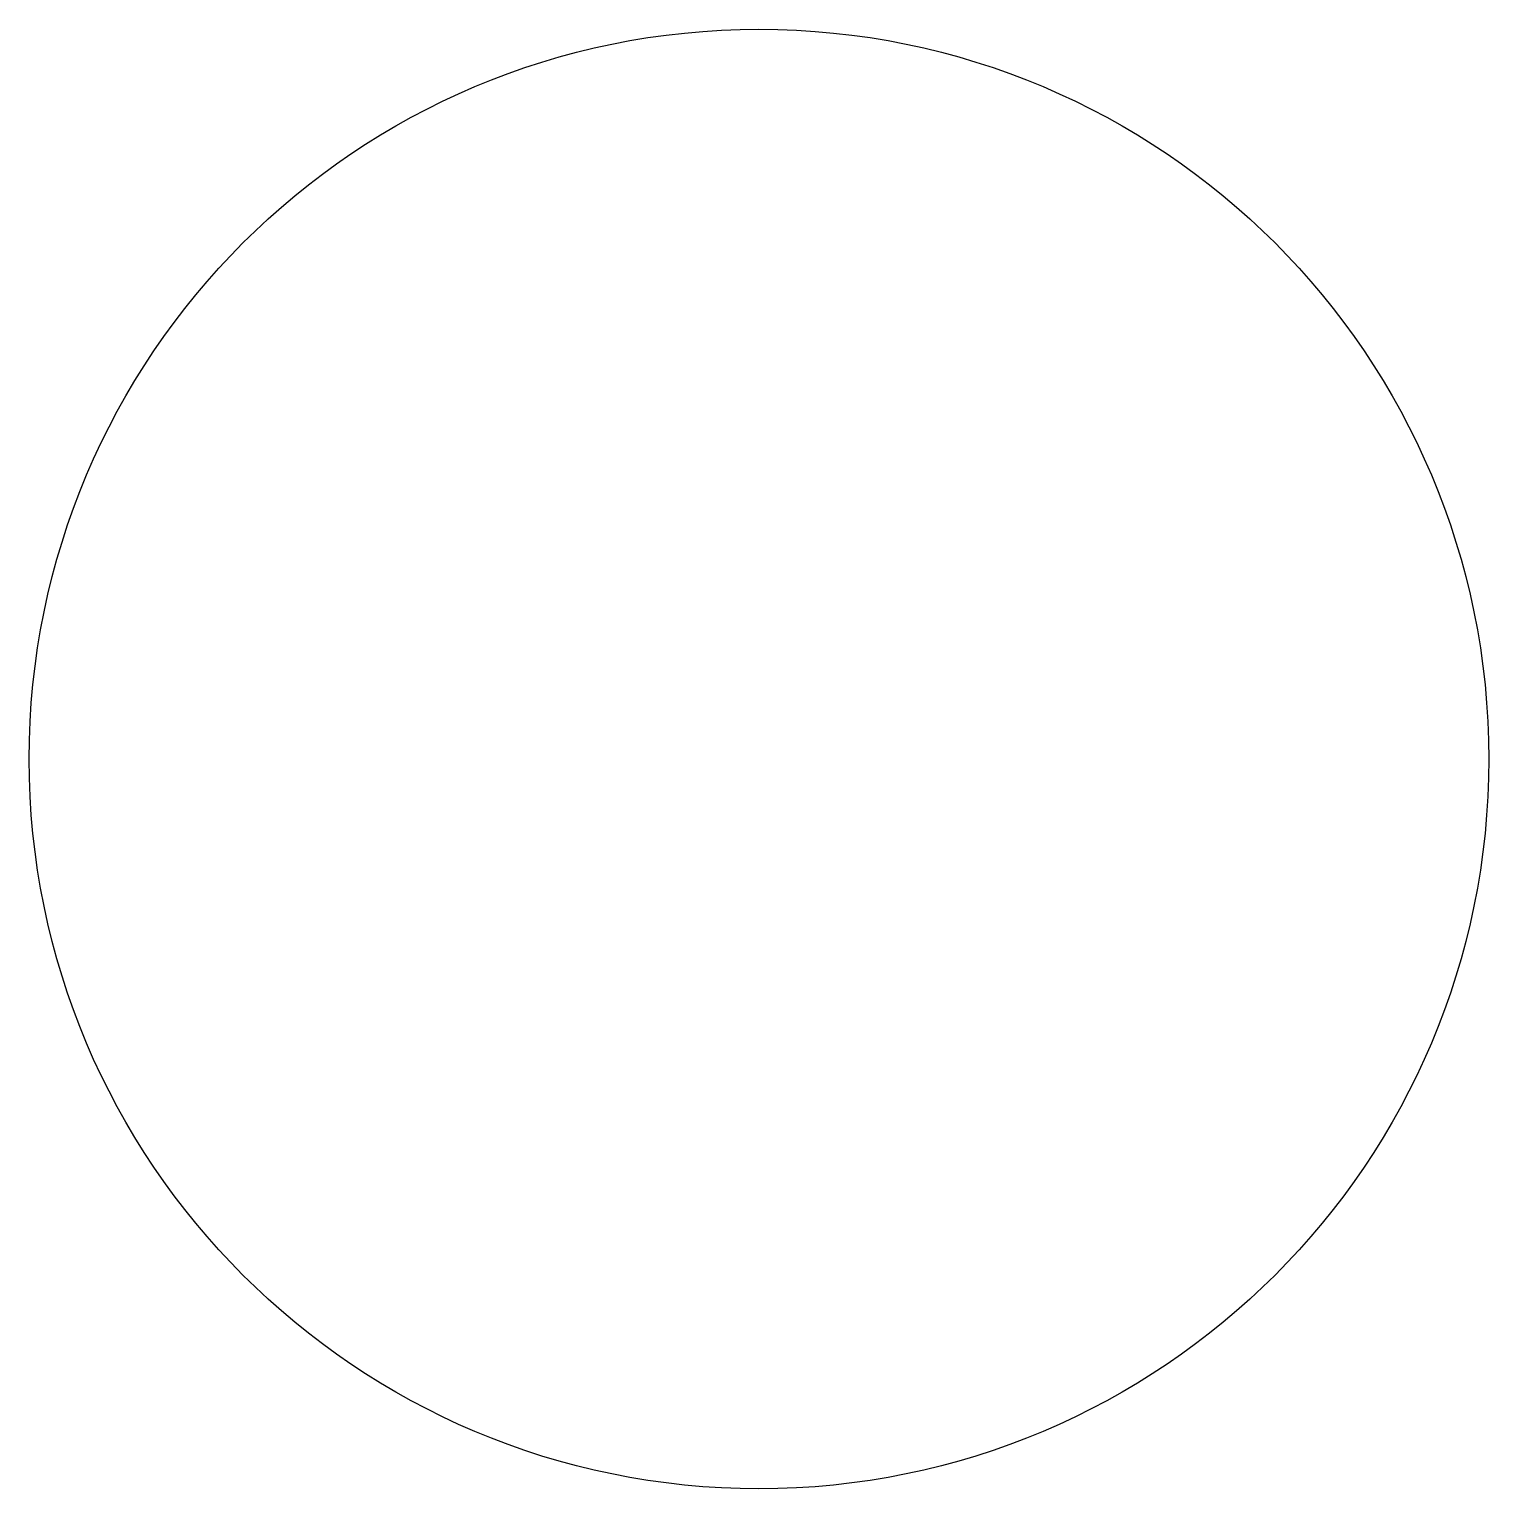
# Model space of a CAD drawing. Header units: metres. Extents: x -188.5 to -158.9, y 68.5 to 98.1.
import ezdxf

# ---------------------------------------------------------------- set-up
doc = ezdxf.new("R2010")
doc.units = ezdxf.units.M

msp = doc.modelspace()

# ---------------------------------------------------------------- linework, layer by layer
msp.add_circle((-173.692, 83.271), 14.81)

doc.saveas('drawing.dxf')
